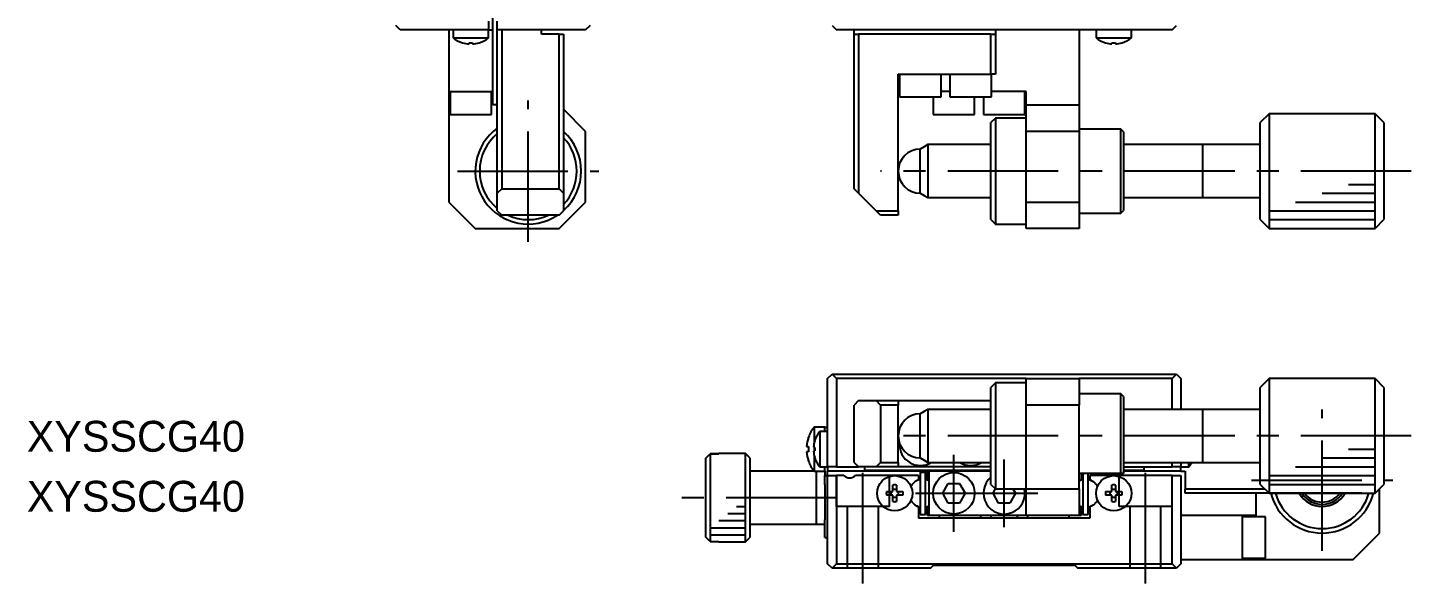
# Model space of a CAD drawing. Extents: x 156 to 438, y -4 to 167.
# Drawn here: x 155.8 to 312.5, y -4.2 to 58.8 of the extents above; entities that cross this region are included whole.
import ezdxf

# ---------------------------------------------------------------- set-up
doc = ezdxf.new("R2010")
doc.units = 0
doc.header["$LTSCALE"] = 10
doc.linetypes.add('CENTER', pattern=[2, 1.25, -0.25, 0.25, -0.25])
doc.linetypes.add('DASHED', pattern=[3.5, 2, -1.5])
doc.layers.get('0').update_dxf_attribs({"linetype": 'CONTINUOUS'})
doc.layers.add('CENTER', color=1, linetype='CENTER')
doc.styles.get("Standard").update_dxf_attribs({"font": 'FGP教科書体NT-M'})

msp = doc.modelspace()

# ---------------------------------------------------------------- linework, layer by layer
at = {"color": 7, "linetype": 'CONTINUOUS'}
for p, q in [((208.5, 58.5), (208.5, 69.8)), ((198, 58.5), (197.5, 59)), ((208, 58.5), (198, 58.5)), ((203.5, 58.5), (203.5, 51.5)), ((204, 58.5), (204, 57.602001)), ((208, 59.5), (208, 58.5)), ((208, 58.5), (208.5, 58.5)), ((208, 57.602001), (208, 58.5)), ((208.5, 51.5), (208.5, 58.5)), ((209, 58.5), (209, 59.5)), ((219, 58.5), (209, 58.5)), ((209, 40), (209, 58.5)), ((209.5, 58.5), (209.5, 40.5)), ((214, 58), (214, 58.5)), ((216, 58), (214, 58)), ((216, 40.5), (216, 58)), ((216, 58), (216.5, 58)), ((216.5, 58), (216.5, 40)), ((219.5, 59), (219, 58.5)), ((246.9, 59), (247.4, 58.5)), ((285.4, 58.5), (247.4, 58.5)), ((249.4, 58), (249.4, 58.5)), ((249.4, 58), (249.9, 58)), ((249.4, 40.5), (249.4, 58)), ((264.9, 58), (249.9, 58)), ((249.9, 58), (249.9, 40)), ((264.9, 53.5), (264.9, 58)), ((264.9, 58), (265.4, 58)), ((265.4, 58.5), (265.4, 58)), ((265.4, 58), (265.4, 53.5)), ((274.9, 58.5), (274.9, 50)), ((276.8, 58.5), (276.8, 57.602001)), ((280.8, 57.602001), (280.8, 58.5)), ((285.4, 58.5), (285.9, 59)), ((204, 57.602001), (208, 57.602001)), ((205.05, 57.044268), (205.071291, 57.044268)), ((205.8, 57.044268), (206.2, 57.044268)), ((205.8, 56.912525), (205.8, 57.044268)), ((206.2, 57.044268), (206.2, 56.912525)), ((206.928709, 57.044268), (206.95, 57.044268)), ((276.8, 57.602001), (278.8, 57.602001)), ((277.85, 57.044268), (277.871291, 57.044268)), ((278.6, 57.044268), (279, 57.044268)), ((278.6, 56.912525), (278.6, 57.044268)), ((278.8, 57.602001), (280.8, 57.602001)), ((279, 57.044268), (279, 56.912525)), ((279.728709, 57.044268), (279.75, 57.044268)), ((254.4, 53.5), (264.9, 53.5)), ((254.4, 38), (254.4, 53.5)), ((254.55, 53.5), (254.55, 50.9)), ((259.25, 50.9), (259.25, 53.5)), ((260.25, 53.5), (260.25, 50.9)), ((265.4, 53.5), (264.9, 53.5)), ((264.95, 50.9), (264.95, 53.5)), ((203.5, 51.5), (208.5, 51.5)), ((203.5, 51.5), (203.5, 39)), ((203.65, 51.5), (203.65, 48.9)), ((208.35, 48.9), (208.35, 51.5)), ((208.5, 50), (208.5, 51.5)), ((254.55, 50.9), (256.9, 50.9)), ((256.9, 50.9), (259.25, 50.9)), ((258.35, 50.9), (258.35, 48.9)), ((260.25, 51.5), (259.25, 51.5)), ((260.25, 50.9), (262.6, 50.9)), ((262.6, 50.9), (264.95, 50.9)), ((263.05, 48.9), (263.05, 50.9)), ((264.05, 50.9), (264.05, 48.9)), ((268.9, 51.5), (264.95, 51.5)), ((268.75, 48.9), (268.75, 51.5)), ((268.9, 50), (268.9, 51.5)), ((203.65, 48.9), (208.35, 48.9)), ((209, 50), (208.5, 50)), ((219, 47), (216.5, 49.5)), ((258.35, 48.9), (260.699999, 48.9)), ((260.699999, 48.9), (263.05, 48.9)), ((264.05, 48.9), (266.399999, 48.9)), ((266.399999, 48.9), (268.75, 48.9)), ((268.9, 50), (274.9, 50)), ((268.9, 47), (268.9, 50)), ((274.9, 50), (274.9, 47)), ((296.4, 49), (295.4, 48)), ((296.4, 49), (296.4, 36)), ((308.4, 49), (296.4, 49)), ((308.4, 48.999733), (308.4, 49)), ((309.4, 48), (308.4, 49)), ((308.4, 36), (308.4, 48.999733)), ((265.4, 48.5), (264.9, 48)), ((264.9, 37), (264.9, 48)), ((265.4, 48.5), (265.4, 36.5)), ((268.9, 48.5), (265.4, 48.5)), ((279.6, 47.25), (274.9, 47.25)), ((279.6, 37.75), (279.6, 47.25)), ((279.9, 46.95), (279.6, 47.25)), ((295.4, 37), (295.4, 48)), ((309.4, 48), (309.4, 37)), ((309.4, 47.999774), (309.4, 37)), ((219, 39), (219, 47)), ((257.766025, 45.5), (257.333013, 45.25)), ((257.766025, 45.5), (257.766025, 39.5)), ((264.899981, 45.5), (257.766025, 45.5)), ((274.9, 47), (268.9, 47)), ((268.9, 39), (268.9, 47)), ((274.9, 47), (274.9, 39)), ((279.9, 46.95), (279.9, 38.05)), ((288.9, 45.5), (279.900019, 45.5)), ((288.9, 45.5), (288.895, 45.5)), ((288.9, 39.499995), (288.9, 45.500005)), ((295.4, 45.5), (288.9, 45.5)), ((288.905, 45.5), (288.9, 45.5)), ((288.9, 39.500123), (288.9, 45.499324)), ((257.333013, 45.25), (256.9, 45)), ((256.9, 40), (256.9, 45)), ((209.5, 40.5), (209, 40)), ((209, 38), (209, 40)), ((209.5, 40.5), (216, 40.5)), ((216.5, 40), (216, 40.5)), ((216.5, 40), (216.5, 38)), ((249.9, 40), (249.4, 40.5)), ((249.9, 40), (251.9, 38)), ((256.9, 40), (257.333013, 39.75)), ((257.333013, 39.75), (257.766025, 39.5)), ((257.766025, 39.5), (264.899981, 39.5)), ((279.900019, 39.5), (288.9, 39.5)), ((288.895, 39.5), (288.9, 39.5)), ((288.9, 39.5), (295.4, 39.5)), ((288.9, 39.5), (288.905, 39.5)), ((203.5, 39), (206.5, 36)), ((209, 38), (209.5, 37.5)), ((216, 36), (219, 39)), ((216, 37.5), (216.5, 38)), ((251.9, 38), (254.4, 38)), ((252.4, 37.5), (251.9, 38)), ((254.4, 38), (254.4, 37.5)), ((268.9, 39), (274.9, 39)), ((268.9, 36), (268.9, 39)), ((274.9, 39), (274.9, 36)), ((274.9, 37.75), (279.6, 37.75)), ((279.6, 37.75), (279.9, 38.05)), ((216, 37.5), (209.5, 37.5)), ((254.4, 37.5), (252.4, 37.5)), ((264.9, 37), (265.4, 36.5)), ((265.4, 36.5), (268.9, 36.5)), ((295.4, 37), (296.4, 36)), ((308.4, 36), (309.4, 37)), ((206.5, 36), (216, 36)), ((274.9, 36), (268.9, 36)), ((296.4, 36), (308.4, 36)), ((246.4, 19), (246.9, 19.5)), ((246.4, 9), (246.4, 19)), ((246.9, 19.5), (247.4, 19)), ((246.9, 19.5), (285.9, 19.5)), ((268.9, 19), (247.4, 19)), ((247.4, 19), (247.4, 9)), ((268.9, 16), (268.9, 19)), ((268.9, 19), (274.9, 19)), ((285.4, 19), (274.9, 19)), ((274.9, 19), (274.9, 16)), ((285.4, 19), (285.9, 19.5)), ((285.4, 15.5), (285.4, 19)), ((285.9, 19.5), (286.4, 19)), ((286.4, 19), (286.4, 15.5)), ((296.4, 19), (295.4, 18)), ((296.4, 19), (296.4, 12.441132)), ((308.4, 19), (296.4, 19)), ((309.4, 18), (308.4, 19)), ((308.4, 6), (308.4, 19)), ((265.4, 18.5), (264.9, 18)), ((264.9, 7), (264.9, 18)), ((268.9, 18.5), (265.4, 18.5)), ((265.4, 18.5), (265.4, 6.5)), ((279.6, 17.25), (274.9, 17.25)), ((279.9, 16.95), (279.6, 17.25)), ((279.6, 8.25), (279.6, 17.25)), ((295.4, 12.450189), (295.4, 18)), ((309.4, 18), (309.4, 7)), ((249.9, 16.5), (249.4, 16)), ((249.4, 9.5), (249.4, 16)), ((249.9, 16.5), (251.9, 16.5)), ((251.9, 16.5), (254.4, 16.5)), ((252.4, 16), (251.9, 16.5)), ((254.4, 16), (252.4, 16)), ((252.4, 16), (252.4, 9.5)), ((254.4, 16.5), (254.4, 16)), ((254.4, 16.5), (264.9, 16.5)), ((254.4, 9.5), (254.4, 16)), ((274.9, 16), (268.9, 16)), ((268.9, 6.5), (268.9, 16)), ((274.9, 6.5), (274.9, 16)), ((279.9, 16.95), (279.9, 8.25)), ((257.333013, 15.25), (256.9, 15)), ((256.9, 12.477359), (256.9, 15)), ((257.766025, 15.5), (257.333013, 15.25)), ((257.766025, 15.5), (257.766025, 12.47283)), ((264.9, 15.5), (257.766025, 15.5)), ((288.9, 15.5), (279.9, 15.5)), ((288.9, 15.5), (288.895, 15.5)), ((288.9, 12.572856), (288.9, 15.500005)), ((295.4, 15.5), (288.9, 15.5)), ((288.905, 15.5), (288.9, 15.5)), ((244.877609, 13.5), (244.877564, 11.671112)), ((246.1, 13.5), (244.877609, 13.5)), ((246.4, 13), (245.502001, 13)), ((245.502001, 13), (245.502001, 9)), ((246.1, 13.5), (246.4, 13.5)), ((246.1, 13), (246.1, 13.5)), ((288.9, 12.5), (288.9, 12.572856)), ((244.022666, 11.3), (244.234781, 11.3)), ((244.234781, 11.3), (244.234781, 10.7)), ((244.234806, 12.35), (244.234801, 12.316245)), ((244.234812, 12.316245), (244.234806, 12.35)), ((244.812525, 11.2), (244.944268, 11.2)), ((244.877562, 11.2), (244.877562, 10.8)), ((244.944268, 11.95), (244.944268, 11.928709)), ((244.944268, 11.2), (244.944268, 10.8)), ((256.9, 10), (256.9, 12.477359)), ((257.766025, 12.47283), (257.766025, 9.5)), ((288.9, 12.37281), (288.9, 12.5)), ((288.9, 9.499995), (288.9, 12.37281)), ((295.4, 7), (295.4, 12.450189)), ((296.4, 12.441132), (296.4, 6)), ((232.6, 9.972125), (233.1, 10.474927)), ((232.6, 1.027853), (232.6, 9.972125)), ((233.1, 10.474948), (234.1, 10.474948)), ((233.1, 10.474927), (233.1, 0.525052)), ((234.1, 10.474927), (233.1, 10.474927)), ((237.1, 10.5), (234.1, 10.5)), ((234.1, 10.5), (234.1, 10.474927)), ((237.6, 10), (237.1, 10.5)), ((237.1, 0.5), (237.1, 10.5)), ((237.6, 10), (237.6, 1)), ((244.234781, 10.7), (244.022666, 10.7)), ((244.234801, 9.683755), (244.234806, 9.65)), ((244.234806, 9.65), (244.234812, 9.683755)), ((244.944268, 10.8), (244.812525, 10.8)), ((244.877564, 10.328888), (244.877609, 8.5)), ((244.944268, 10.071291), (244.944268, 10.05)), ((249.4, 9.5), (249.9, 9)), ((251.9, 9), (252.4, 9.5)), ((252.4, 9.5), (254.4, 9.5)), ((254.4, 9.5), (254.4, 9)), ((256.9, 10), (257.333013, 9.75)), ((257.333013, 9.75), (257.766025, 9.5)), ((257.766025, 9.5), (264.9, 9.5)), ((279.9, 9.5), (288.9, 9.5)), ((285.4, 9), (285.4, 9.5)), ((286.4, 9.5), (286.4, 9)), ((287.297999, 9), (287.297999, 9.5)), ((288.895, 9.5), (288.9, 9.5)), ((288.9, 9.5), (288.905, 9.5)), ((288.9, 9.5), (295.4, 9.5)), ((244.877609, 8.5), (237.6, 8.5)), ((244.877609, 8.5), (246.1, 8.5)), ((245.1, 8.5), (245.1, 2.5)), ((245.1, 8.5), (245.1, 2.5)), ((245.502001, 9), (246.4, 9)), ((246.1, 8.5), (246.1, 9)), ((246.1, 8.5), (246.1, 8)), ((246.1, 7), (246.1, 8)), ((246.1, 8), (246.4, 8)), ((247.4, 9), (246.4, 9)), ((246.4, 9), (246.4, 8.5)), ((246.4, 8), (246.4, 8.5)), ((257.7, 8.5), (246.4, 8.5)), ((246.4, 8), (247.4, 8)), ((246.4, -2), (246.4, 8)), ((247.4, 9), (249.9, 9)), ((247.4, 8), (247.4, -2)), ((248.238562, 8), (247.4, 8)), ((254, 8), (249.561438, 8)), ((251.9, 9), (249.9, 9)), ((250.6, 8.6), (250.6, 9)), ((264.9, 8.6), (250.6, 8.6)), ((254.4, 9), (251.9, 9)), ((256.7, 8), (254, 8)), ((264.9, 9), (254.4, 9)), ((256.7, 8), (256.7, 7.544412)), ((256.9, 8.4), (257.5, 8.4)), ((256.9, 8.4), (256.9, 3.6)), ((256.9, 8.4), (257.5, 8.4)), ((257.5, 3.6), (257.5, 8.4)), ((257.7, 7.544412), (257.7, 8.5)), ((257.7, 8.5), (257.9, 8.5)), ((260.1, 8.5), (257.9, 8.5)), ((257.9, 3.5), (257.9, 8.5)), ((262.7, 8.5), (260.1, 8.5)), ((264.9, 8.5), (262.7, 8.5)), ((279.6, 8.25), (274.9, 8.25)), ((275.1, 8.25), (275.1, 7.544412)), ((275.3, 8.25), (275.3, 3.6)), ((275.9, 3.6), (275.9, 8.25)), ((278.8, 8), (276.1, 8)), ((276.1, 8), (276.1, 7.544412)), ((285.4, 8), (278.8, 8)), ((279.9, 8.25), (279.6, 8.25)), ((279.9, 9), (285.4, 9)), ((282.2, 8.6), (279.9, 8.6)), ((286.4, 8.5), (279.9, 8.5)), ((282.2, 9), (282.2, 8.6)), ((286.4, 9), (285.4, 9)), ((285.4, 8), (286.4, 8)), ((285.4, -2), (285.4, 8)), ((286.4, 8.5), (286.4, 9)), ((286.4, 9), (287.297999, 9)), ((286.4, 8.5), (286.9, 8.5)), ((286.4, 8), (286.4, -2)), ((286.9, 8.5), (286.9, 6.5)), ((246.1, 7), (246.1, 3)), ((253.8, 6.2), (253.8, 6.928709)), ((254.2, 6.928709), (254.2, 6.2)), ((256.7, 7.544412), (256.40625, 7.374815)), ((257.7, 7.544412), (257.9, 7.428942)), ((259.429829, 5.999999), (260.064914, 7.1)), ((260.064914, 7.1), (261.335085, 7.1)), ((261.335085, 7.1), (261.970171, 6.000001)), ((264.9, 7), (265.4, 6.5)), ((265.129829, 5.999999), (265.418505, 6.5)), ((265.4, 6.5), (268.9, 6.5)), ((267.381495, 6.5), (267.670171, 6.000001)), ((268.9, 6.5), (274.9, 6.5)), ((268.9, 3.5), (268.9, 6.5)), ((274.9, 7.428942), (275.1, 7.544412)), ((274.9, 6.5), (274.9, 3.5)), ((276.1, 7.544412), (276.39375, 7.374815)), ((278.6, 6.2), (278.6, 6.928709)), ((279, 6.928709), (279, 6.2)), ((286.9, 6), (286.9, 6.5)), ((286.9, 6.5), (295.9, 6.5)), ((295.4, 7), (296.4, 6)), ((308.4, 6), (309.4, 7)), ((308.9, 1.5), (308.9, 6.5)), ((253.071291, 6.2), (253.8, 6.2)), ((253.8, 5.8), (253.071291, 5.8)), ((253.8, 5.071291), (253.8, 5.8)), ((254.2, 6.2), (254.928709, 6.2)), ((254.2, 5.8), (254.2, 5.071291)), ((254.928709, 5.8), (254.2, 5.8)), ((260.064915, 4.9), (259.429829, 5.999999)), ((261.335086, 4.9), (260.064915, 4.9)), ((261.970171, 6.000001), (261.335086, 4.9)), ((265.764915, 4.9), (265.129829, 5.999999)), ((267.035086, 4.9), (265.764915, 4.9)), ((267.670171, 6.000001), (267.035086, 4.9)), ((277.871291, 6.2), (278.6, 6.2)), ((278.6, 5.8), (277.871291, 5.8)), ((278.6, 5.071291), (278.6, 5.8)), ((279, 6.2), (279.728709, 6.2)), ((279, 5.8), (279, 5.071291)), ((279.728709, 5.8), (279, 5.8)), ((296.4, 6), (286.9, 6)), ((294.9, 6), (294.9, 3.5)), ((304.9, 6), (296.4, 6)), ((296.4, 6), (308.4, 6)), ((306.9, 6), (304.9, 6)), ((256.40625, 4.625185), (256.7, 4.455588)), ((256.7, 4.455588), (256.7, 3.2)), ((276.1, 3.2), (256.7, 3.2)), ((256.9, 3.6), (257.5, 3.6)), ((257.9, 4.571058), (257.7, 4.455588)), ((257.7, 3.5), (257.7, 4.455588)), ((257.9, 3.5), (257.7, 3.5)), ((268.9, 3.5), (257.9, 3.5)), ((259.05, 3.5), (259.05, 3.2)), ((263.75, 3.2), (263.75, 3.5)), ((264.9, 3.5), (264.9, 3.2)), ((267.9, 3.2), (267.9, 3.5)), ((274.9, 3.5), (268.9, 3.5)), ((269.05, 3.5), (269.05, 3.2)), ((273.75, 3.2), (273.75, 3.5)), ((275.1, 4.455588), (274.9, 4.571058)), ((275.1, 3.5), (274.9, 3.5)), ((275.1, 4.455588), (275.1, 3.5)), ((275.3, 3.6), (275.9, 3.6)), ((276.39375, 4.625185), (276.1, 4.455588)), ((276.1, 4.455588), (276.1, 3.2)), ((293.4, 3.5), (286.4, 3.5)), ((294.9, 3.5), (293.4, 3.5)), ((293.4, -1.5), (293.4, 3.5)), ((296, 3.35), (293.4, 3.35)), ((296, 0.999984), (296, 3.35)), ((237.6, 2.5), (245.1, 2.5)), ((245.1, 2.5), (246.1, 2.5)), ((246.1, 1), (246.1, 3)), ((233.1, 0.525052), (232.6, 1.027853)), ((233.1, 0.525052), (234.1, 0.525052)), ((234.1, 0.525052), (234.1, 0.5)), ((234.1, 0.5), (237.1, 0.5)), ((237.1, 0.5), (237.6, 1)), ((246.1, 1), (246.4, 1)), ((296, -1.35), (296, 0.999984)), ((305.9, -1.5), (308.9, 1.5)), ((286.4, -1.5), (293.4, -1.5)), ((293.4, -1.35), (296, -1.35)), ((293.4, -1.5), (305.9, -1.5)), ((246.9, -2.5), (246.4, -2)), ((247.4, -2), (246.9, -2.5)), ((258.05, -2.5), (246.9, -2.5)), ((247.4, -2), (285.4, -2)), ((258.05, -2.5), (258.4, -2.15)), ((258.4, -2.15), (265.100005, -2.15)), ((265.100005, -2.15), (267.699995, -2.15)), ((267.699995, -2.15), (274.4, -2.15)), ((274.4, -2.15), (274.75, -2.5)), ((285.9, -2.5), (274.75, -2.5)), ((285.9, -2.5), (285.4, -2)), ((286.4, -2), (285.9, -2.5))]:
    msp.add_line(p, q, dxfattribs=at)
at = {"color": 9, "linetype": 'CONTINUOUS'}
msp.add_line((288.9, 45.499324), (288.9, 45.5), dxfattribs=at)
at = {"color": 3, "linetype": 'CONTINUOUS'}
for p, q in [((305.4, 41), (308.4, 41)), ((302.4, 40), (308.4, 40)), ((296.4, 38), (308.4, 38)), ((299.4, 39), (308.4, 39)), ((296.4, 37), (308.4, 37)), ((305.4, 11), (308.4, 11)), ((302.4, 10), (308.4, 10)), ((296.4, 8), (308.4, 8)), ((299.4, 9), (308.4, 9)), ((296.4, 7), (308.4, 7)), ((235.100328, 3.7), (237.100333, 3.7)), ((236.10033, 4.5), (237.100333, 4.5)), ((233.1, 2.1), (237.1, 2.1)), ((234.100164, 2.9), (237.1, 2.9)), ((233.1, 1.3), (237.1, 1.3))]:
    msp.add_line(p, q, dxfattribs=at)
at = {"color": 3, "linetype": 'DASHED'}
for p, q in [((247.4, 4.5), (247.4, 8)), ((253.4, 4.5), (253.4, 8)), ((279.4, 4.5), (279.4, 8)), ((285.4, 4.5), (285.4, 8)), ((253.4, 4.5), (247.4, 4.5)), ((248.65, -2.5), (248.65, 4.5)), ((252.15, -2.5), (252.15, 4.5)), ((285.4, 4.5), (279.4, 4.5)), ((280.65, -2.5), (280.65, 4.5)), ((284.15, -2.5), (284.15, 4.5))]:
    msp.add_line(p, q, dxfattribs=at)
at = {"color": 7, "linetype": 'CONTINUOUS'}
for centre, radius in [((254, 6), 2), ((260.7, 6), 2.35), ((278.8, 6), 2)]:
    msp.add_circle(centre, radius, dxfattribs=at)
for centre, radius, start, end in [((206, 60.1), 3.2, 231.317813, 252.729995), ((206, 60.1), 3.193744, 253.094742, 266.40965), ((206, 60.1), 3.193744, 273.59035, 286.905258), ((206, 60.1), 3.2, 287.270005, 308.682187), ((278.8, 60.1), 3.2, 231.317813, 252.729995), ((278.8, 60.1), 3.193744, 253.094742, 266.40965), ((278.8, 60.1), 3.193744, 273.59035, 286.905258), ((278.8, 60.1), 3.2, 287.270005, 308.682187), ((212.5, 42.5), 6, 125.685335, 303.55731), ((212.5, 42.5), 5.5, 129.521196, 230.478804), ((212.5, 42.5), 6, 311.810315, 48.189685), ((212.5, 42.5), 5.5, 316.658242, 43.341758), ((256.9, 42.5), 2.5, 90, 180), ((256.9, 42.5), 2.5, 180, 270), ((212.5, 42.5), 5.5, 245.380023, 294.619977), ((256.9, 12.5), 2.5, 90, 180), ((248.000108, 11), 4, 141.317813, 160.275366), ((248, 11), 3.2, 141.317813, 162.729995), ((248.000103, 11), 3.988734, 160.731797, 175.686606), ((248, 11), 3.193744, 163.094742, 176.40965), ((256.9, 12.5), 2.5, 180, 270), ((256.9, 11.5), 2.35, 176.676199, 301.672433), ((248.000103, 11), 3.988734, 184.313394, 199.268203), ((248.000108, 11), 4, 199.724634, 218.682187), ((248, 11), 3.193744, 183.59035, 196.905258), ((248, 11), 3.2, 197.270005, 218.682187), ((262.6, 11.5), 2.35, 238.327567, 301.672433), ((284.8, 11), 3.2, 321.317813, 332.046813), ((248.9, 8.75), 1, 228.590378, 311.409622), ((254, 6), 0.95, 77.846803, 102.153197), ((254, 6), 0.435085, 62.633517, 117.366483), ((257.314905, 5.885095), 1.75, 135, 148.118467), ((257.200001, 6), 1.5875, 134.999751, 149.566818), ((257.2, 6), 1.5875, 120, 135), ((257.200001, 6), 1.5875, 100.89309, 120.000031), ((257.200001, 6), 1.5875, 63.835856, 79.106984), ((266.4, 6), 2.35, 129.665013, 12.284494), ((275.600001, 6), 1.5875, 100.89309, 116.164224), ((275.600001, 6), 1.5875, 60, 79.106984), ((275.6, 6), 1.5875, 45, 60), ((275.485095, 5.885095), 1.75, 31.881533, 45), ((275.600001, 6), 1.5875, 30.433263, 44.999751), ((278.8, 6), 0.95, 77.846803, 102.153197), ((278.8, 6), 0.435085, 62.633517, 117.366483), ((254, 6), 0.95, 167.846803, 192.153197), ((254, 6), 0.435085, 152.633517, 207.366483), ((254, 6), 0.435085, 242.633517, 297.366483), ((254, 6), 0.95, 257.846803, 282.153197), ((254, 6), 0.435085, 332.633517, 27.366483), ((254, 6), 0.95, 347.846803, 12.153197), ((257.314905, 6.114905), 1.75, 211.881533, 225), ((257.200001, 6), 1.5875, 210.433182, 225.000249), ((257.2, 6), 1.5875, 225, 240), ((275.6, 6), 1.5875, 300, 315), ((275.485095, 6.114905), 1.75, 315, 328.118467), ((275.600001, 6), 1.5875, 315.000249, 329.566737), ((278.8, 6), 0.95, 167.846803, 192.153197), ((278.8, 6), 0.435085, 152.633517, 207.366483), ((278.8, 6), 0.435085, 242.633517, 297.366483), ((278.8, 6), 0.95, 257.846803, 282.153197), ((278.8, 6), 0.435085, 332.633517, 27.366483), ((278.8, 6), 0.95, 347.846803, 12.153197), ((302.4, 7.5), 6, 194.477512, 345.522488), ((302.4, 7.5), 5.5, 195.82662, 344.17338), ((302.4, 7.5), 3, 210, 330), ((302.4, 7.5), 2.5, 216.869898, 269.481089), ((302.4, 7.5), 2.5, 269.481089, 323.130102), ((257.200001, 6), 1.5875, 240, 259.10691), ((257.200001, 6), 1.5875, 280.893016, 296.164144), ((275.600001, 6), 1.5875, 243.835776, 259.10691), ((275.600001, 6), 1.5875, 280.893016, 300)]:
    msp.add_arc(centre, radius, start, end, dxfattribs=at)
at = {"color": 9, "linetype": 'CONTINUOUS'}
for start, end in [(213.055731, 270), (270, 326.944269)]:
    msp.add_arc((302.4, 7.5), 2.75, start, end, dxfattribs=at)
at = {"layer": 'CENTER', "color": 1, "linetype": 'CENTER'}
for p, q in [((212.5, 34.5), (212.5, 50.5)), ((204.5, 42.5), (220.5, 42.5)), ((312.5, 42.5), (252.4, 42.5)), ((302.400561, -0.5), (302.400561, 15.5)), ((312.5, 12.5), (252.4, 12.5)), ((260.699772, 1.65), (260.699772, 10.35)), ((266.4, 2.18), (266.4, 9.82)), ((250.4, -4.2), (250.4, 9.2)), ((282.4, -4.2), (282.4, 9.2)), ((294.400561, 7.5), (310.400561, 7.5)), ((247.4, 5.5), (229.5, 5.5)), ((256.349772, 6), (265.049772, 6)), ((262.58, 6), (270.22, 6))]:
    msp.add_line(p, q, dxfattribs=at)

# ---------------------------------------------------------------- texts
at = {"color": 7}
for p in [(155.711324, 10.707343), (155.711324, 3.910698)]:
    msp.add_text('XYSSCG40', height=3.5, dxfattribs=at).set_placement(p)

doc.saveas('drawing.dxf')
